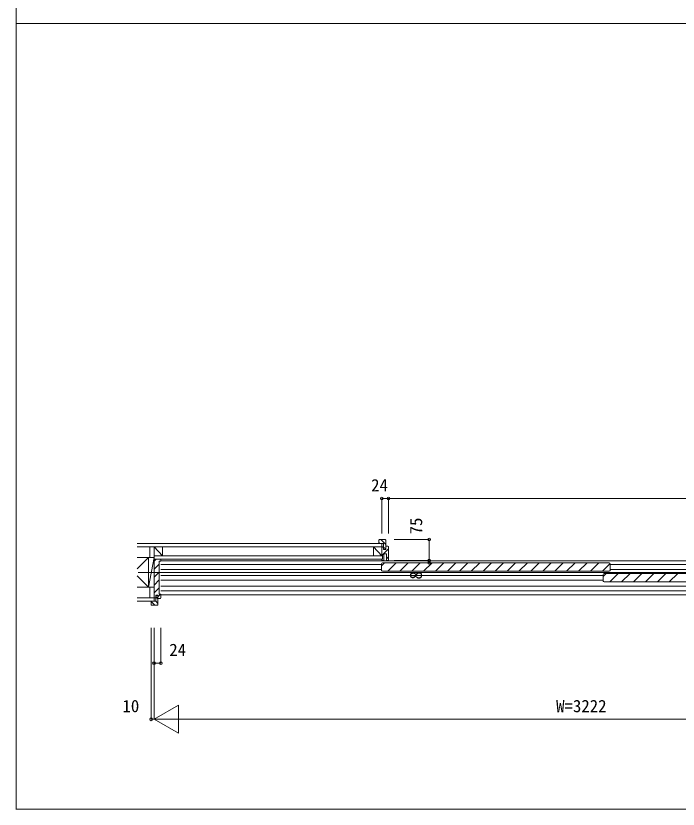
# Model space of a CAD drawing. Units: millimetres, scale not verified. Extents: x -14342 to 14341, y -10000 to 10000.
# Drawn here: x -14342 to -11984, y -10000 to -7175 of the extents above; entities that cross this region are included whole.
import ezdxf
from ezdxf.enums import TextEntityAlignment as Align

# ---------------------------------------------------------------- set-up
doc = ezdxf.new("R2010")
doc.units = ezdxf.units.MM
doc.header["$LTSCALE"] = 50
for name, color, linetype, lineweight in [('0-0_0', 7, 'Continuous', 9), ('0-3_YKK_11', 2, 'Continuous', 18), ('0-5_YKK_13', 7, 'Continuous', 9), ('0-6_YKK_D', 4, 'Continuous', 18), ('0-7_YSS_K', 4, 'Continuous', 18)]:
    doc.layers.add(name, color=color, linetype=linetype, lineweight=lineweight)
doc.styles.add('ＭＳ ゴシック', font='')
doc.styles.get('ＭＳ ゴシック').set_extended_font_data('MS Gothic')

msp = doc.modelspace()

# ---------------------------------------------------------------- linework, layer by layer
at = {"layer": '0-0_0'}
for p, q in [((-14340.51, -10000), (-14340.51, 10000)), ((-14340.51, -7202.5), (14159.49, -7202.5)), ((-14341.51, -10000), (-14340.51, -10000)), ((-14341.51, -10000), (-14340.51, -10000)), ((-14340.51, -10000), (14340.51, -10000))]:
    msp.add_line(p, q, dxfattribs=at)
at = {"layer": '0-3_YKK_11'}
for p, q in [((-13015.18, -8894), (-13015.18, -9019)), ((-13015.18, -8894), (-10651.68, -8894)), ((-12995.18, -9040), (-12870.18, -9040)), ((-12870.18, -9115), (-12870.18, -9040)), ((-12995.18, -9115), (-12870.18, -9115)), ((-12995.18, -9123), (-12870.18, -9123)), ((-12870.18, -9115), (-12870.18, -9123)), ((-13859.69, -9355), (-13859.69, -9680)), ((-13849.69, -9355), (-13849.69, -9680)), ((-13825.69, -9355), (-13825.69, -9480)), ((-13849.69, -9480), (-13825.69, -9480)), ((-13849.69, -9680), (-13763.09, -9630)), ((-13763.09, -9630), (-13763.09, -9730)), ((-13849.69, -9680), (-13859.69, -9680)), ((-13849.69, -9680), (-13763.09, -9730)), ((-13849.69, -9680), (-10627.69, -9680))]:
    msp.add_line(p, q, dxfattribs=at)
msp.add_lwpolyline([(-13015.18, -8894), (-13039.18, -8894), (-13039.18, -9019)], dxfattribs=at)
for centre in [(-13039.18, -8894), (-13015.18, -8894), (-12870.18, -9040), (-12870.18, -9115), (-12870.18, -9123), (-13849.69, -9480), (-13825.69, -9480), (-13859.69, -9680)]:
    msp.add_circle(centre, 5, dxfattribs=at)
at = {"layer": '0-5_YKK_13'}
for p, q in [((-13909.59, -9054), (-13049.18, -9054)), ((-13039.18, -9066.5), (-13909.59, -9066.5)), ((-13864.68, -9066.5), (-13864.68, -9104.5)), ((-13819.68, -9097.5), (-13849.68, -9066.5)), ((-13819.68, -9066.5), (-13819.68, -9097.5)), ((-13069.18, -9066.5), (-13039.18, -9066.5)), ((-13039.18, -9054), (-13039.18, -9066.5)), ((-13909.59, -9144.4), (-13869.68, -9104.5)), ((-13909.59, -9104.5), (-13869.68, -9104.5)), ((-13869.68, -9104.5), (-13869.68, -9209.5)), ((-13849.68, -9104.5), (-13869.68, -9104.5)), ((-13849.68, -9104.5), (-13869.68, -9209.5)), ((-13869.68, -9104.5), (-13869.68, -9209.5)), ((-13036.18, -9097.5), (-13849.68, -9097.5)), ((-13849.68, -9097.5), (-13819.68, -9097.5)), ((-13849.68, -9097.5), (-13849.68, -9110)), ((-13849.68, -9104.5), (-13849.68, -9209.5)), ((-13849.68, -9110), (-13036.18, -9110)), ((-13069.18, -9097.5), (-13039.18, -9097.5)), ((-13036.18, -9110), (-13036.18, -9097.5)), ((-13909.59, -9169.6), (-13869.68, -9209.5)), ((-13906.33, -9157), (-10577.64, -9157)), ((-13909.59, -9209.5), (-13869.68, -9209.5)), ((-13849.68, -9209.5), (-13869.68, -9209.5)), ((-13864.68, -9209.5), (-13864.68, -9247.5)), ((-13849.68, -9247.5), (-13909.59, -9247.5))]:
    msp.add_line(p, q, dxfattribs=at)
for points in [[(-13849.68, -9097.5), (-13849.68, -9066.5), (-13819.68, -9066.5)], [(-13069.18, -9097.5), (-13069.18, -9066.5), (-13039.18, -9097.5), (-13039.18, -9066.5)], [(-13909.59, -9260), (-13849.68, -9260), (-13849.68, -9247.5)]]:
    msp.add_lwpolyline(points, dxfattribs=at)
at = {"layer": '0-6_YKK_D'}
for p, q in [((-13825.68, -9115.5), (-10651.68, -9115.5)), ((-13040.18, -9129.5), (-13825.68, -9129.5)), ((-13825.68, -9146.5), (-13040.18, -9146.5)), ((-12226.18, -9129.5), (-10651.68, -9129.5)), ((-10651.68, -9146.5), (-12226.18, -9146.5)), ((-12250.68, -9167.5), (-13825.68, -9167.5)), ((-13825.68, -9184.5), (-12250.56, -9184.5)), ((-11461.18, -9205.5), (-13825.68, -9205.5)), ((-13825.68, -9222.5), (-11461.18, -9222.5)), ((-13825.68, -9236.5), (-10651.68, -9236.5))]:
    msp.add_line(p, q, dxfattribs=at)
at = {"layer": '0-7_YSS_K'}
for p, q in [((-13049.18, -9050.69), (-13045.87, -9054)), ((-13027.18, -9040), (-13047.18, -9040)), ((-13042.9, -9040), (-13025.18, -9057.72)), ((-13039.18, -9069.39), (-13036.29, -9066.5)), ((-13025.18, -9075), (-13025.18, -9042)), ((-13015.18, -9115), (-13015.18, -9066)), ((-13038.51, -9097), (-13015.18, -9073.67)), ((-13032.68, -9067.19), (-13025.18, -9074.69)), ((-13849.68, -9117.18), (-13842.5, -9110)), ((-13831.68, -9119), (-13831.68, -9233)), ((-13826.68, -9117), (-13829.68, -9117)), ((-13040.18, -9133.23), (-13029.96, -9123)), ((-13036.88, -9123), (-12229.48, -9123)), ((-13022.43, -9109.21), (-13015.18, -9101.96)), ((-13017.53, -9153), (-12987.53, -9123)), ((-12975.1, -9153), (-12945.1, -9123)), ((-12932.68, -9153), (-12902.68, -9123)), ((-12890.25, -9153), (-12860.25, -9123)), ((-12847.83, -9153), (-12817.83, -9123)), ((-12805.4, -9153), (-12775.4, -9123)), ((-12762.97, -9153), (-12732.97, -9123)), ((-12720.55, -9153), (-12690.55, -9123)), ((-12678.12, -9153), (-12648.12, -9123)), ((-12635.69, -9153), (-12605.69, -9123)), ((-12593.27, -9153), (-12563.27, -9123)), ((-12550.84, -9153), (-12520.84, -9123)), ((-12508.41, -9153), (-12478.41, -9123)), ((-12465.99, -9153), (-12435.99, -9123)), ((-12423.56, -9153), (-12393.56, -9123)), ((-12381.14, -9153), (-12351.14, -9123)), ((-12338.71, -9153), (-12308.71, -9123)), ((-12296.28, -9153), (-12266.28, -9123)), ((-13849.68, -9145.46), (-13831.68, -9127.46)), ((-13040.18, -9149.7), (-13040.18, -9126.3)), ((-12253.86, -9153), (-12226.3, -9125.44)), ((-12226.18, -9126.3), (-12226.18, -9149.7)), ((-13849.68, -9173.75), (-13831.68, -9155.75)), ((-13036.88, -9153), (-12229.48, -9153)), ((-12250.68, -9171.23), (-12240.46, -9161)), ((-12250.68, -9187.7), (-12250.68, -9164.3)), ((-12247.38, -9161), (-11439.98, -9161)), ((-12228.03, -9191), (-12198.03, -9161)), ((-12185.6, -9191), (-12155.6, -9161)), ((-12143.18, -9191), (-12113.18, -9161)), ((-12100.75, -9191), (-12070.75, -9161)), ((-12058.33, -9191), (-12028.33, -9161)), ((-12015.9, -9191), (-11985.9, -9161)), ((-13849.68, -9202.03), (-13831.68, -9184.03)), ((-12247.38, -9191), (-11439.98, -9191)), ((-13849.68, -9230.32), (-13831.68, -9212.32)), ((-13835.68, -9244.6), (-13826.2, -9235.12)), ((-13829.68, -9235), (-13826.68, -9235)), ((-13825.68, -9236), (-13825.68, -9248)), ((-13859.69, -9260.66), (-13846.35, -9274)), ((-13843.38, -9260), (-13835.69, -9267.69)), ((-13843.19, -9243.22), (-13835.69, -9250.72)), ((-13835.69, -9239), (-13835.69, -9272)), ((-13837.69, -9274), (-13857.69, -9274))]:
    msp.add_line(p, q, dxfattribs=at)
for points in [[(-13049.18, -9042), (-13049.18, -9054), (-13032.68, -9054), (-13032.68, -9075), (-13025.18, -9075)], [(-13017.18, -9064), (-13025.18, -9064), (-13025.18, -9071), (-13025.18, -9076), (-13032.88, -9076), (-13032.88, -9067.5), (-13033.88, -9066.5), (-13039.18, -9066.5), (-13039.18, -9097), (-13036.18, -9097), (-13036.18, -9110), (-13039.18, -9110), (-13039.18, -9115), (-13031.93, -9115), (-13031.93, -9110.25), (-13031.93, -9091.5), (-13022.43, -9091.5), (-13022.43, -9110.25), (-13022.43, -9115), (-13015.18, -9115)], [(-13849.68, -9247.5), (-13849.68, -9110), (-13832.68, -9110), (-13825.68, -9110), (-13825.68, -9116)], [(-13859.69, -9272), (-13859.69, -9260), (-13843.19, -9260), (-13843.19, -9239), (-13835.69, -9239)], [(-13827.68, -9250), (-13835.68, -9250), (-13835.68, -9243), (-13835.68, -9238), (-13843.38, -9238), (-13843.38, -9246.5), (-13844.38, -9247.5), (-13849.68, -9247.5)]]:
    msp.add_lwpolyline(points, dxfattribs=at)
for centre, radius, start, end in [((-13047.18, -9042), 2, 90.00001, 179.99999), ((-13027.18, -9042), 2, 0.00001, 89.99999), ((-13017.18, -9066), 2, 0.00001, 89.99999), ((-13829.68, -9119), 2, 90.00001, 179.99999), ((-13826.68, -9116), 1, 270.00001, 359.99999), ((-13036.88, -9126.3), 3.3, 90, 180), ((-12229.48, -9126.3), 3.3, 0, 90), ((-13036.88, -9149.7), 3.3, 180, 270), ((-12229.48, -9149.7), 3.3, 270, 0), ((-12247.38, -9164.3), 3.3, 90, 180), ((-12247.38, -9187.7), 3.3, 180, 270), ((-13829.68, -9233), 2, 180.00001, 269.99999), ((-13826.68, -9236), 1, 0.00001, 89.99999), ((-13827.68, -9248), 2, 270.00001, 359.99999), ((-13857.69, -9272), 2, 180.00001, 269.99999), ((-13837.69, -9272), 2, 270.00001, 359.99999)]:
    msp.add_arc(centre, radius, start, end, dxfattribs=at)

# ---------------------------------------------------------------- texts
at = {"layer": '0-3_YKK_11', "style": 'ＭＳ ゴシック'}
for s, p in [('24', (-13077.18, -8882)), ('24', (-13795.45, -9468)), ('10', (-13962.23, -9668)), ('W=3222', (-12418.69, -9668))]:
    msp.add_text(s, height=43.99, dxfattribs=at).set_placement(p, align=Align.BOTTOM_LEFT)
for s, p in [('75', (-12882.18, -9021.75)), ('8', (-12882.68, -9182.48))]:
    msp.add_text(s, height=43.99, rotation=90, dxfattribs=at).set_placement(p, align=Align.BOTTOM_LEFT)

doc.saveas('drawing.dxf')
